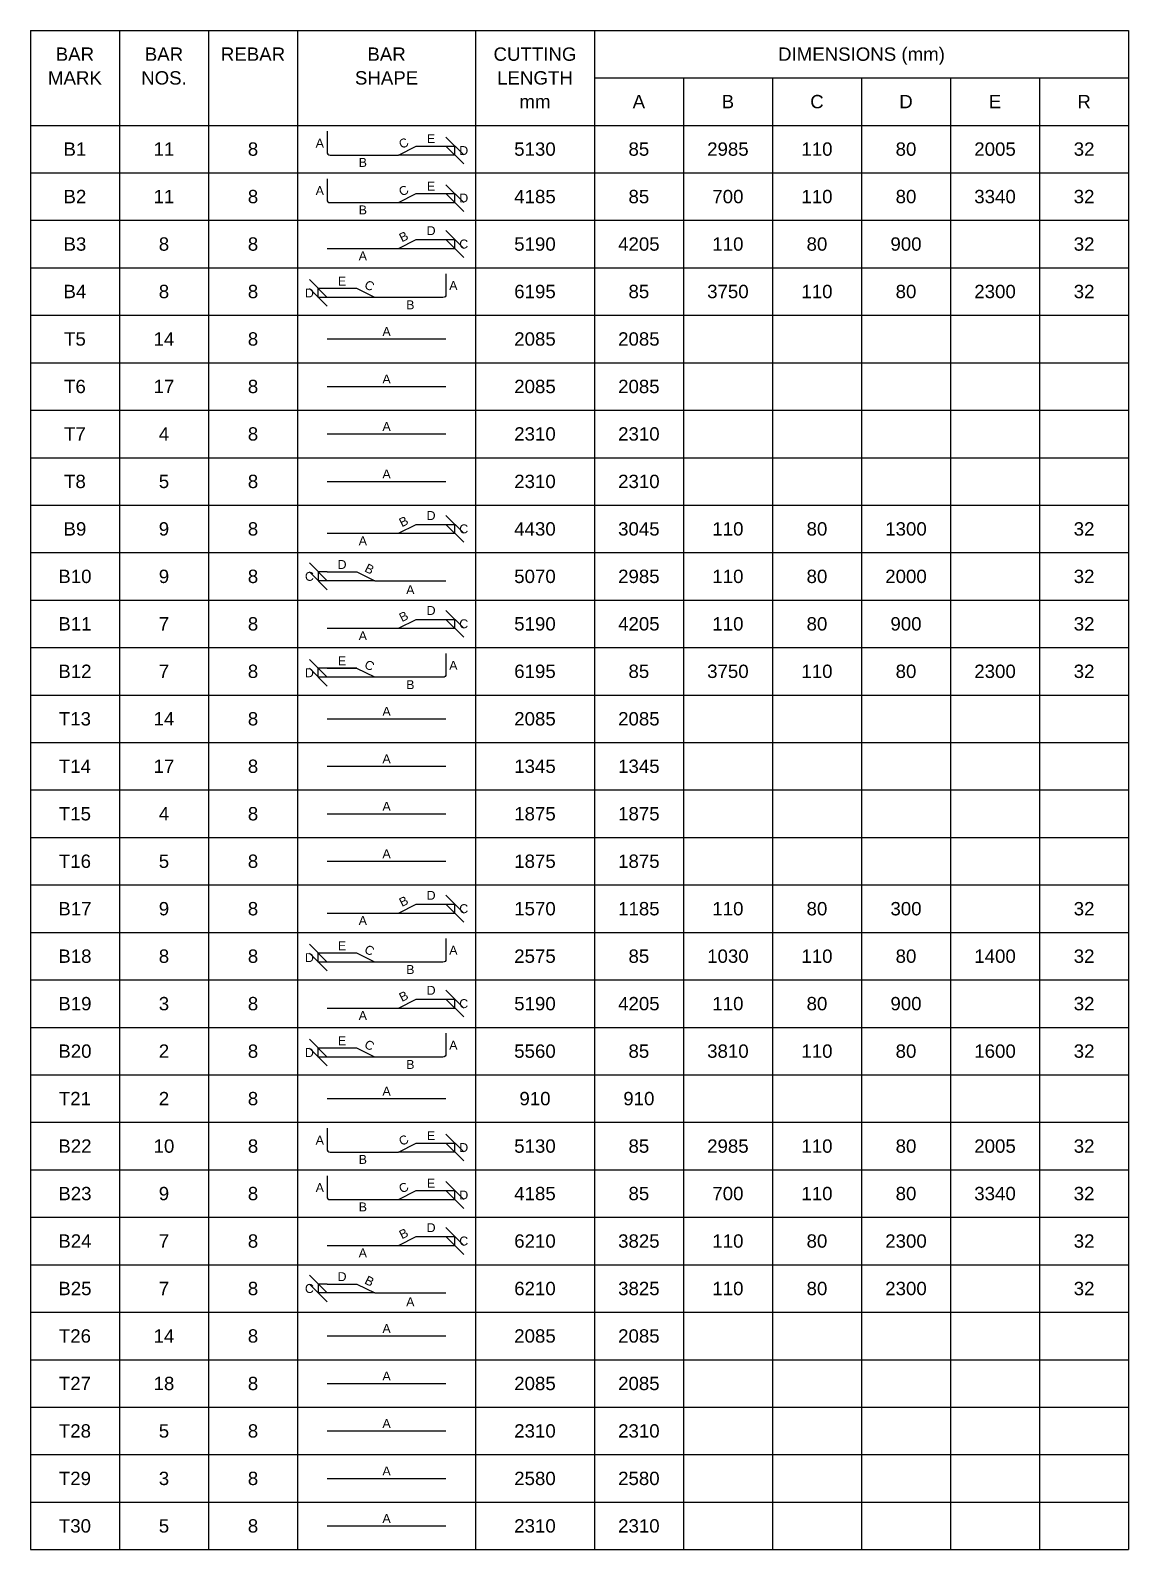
# Model space of a CAD drawing. Header units: inches. Extents: x -816171 to 9366335, y -450961 to 689132.
# Drawn here: x 7983312 to 8001812, y 255679 to 281279 of the extents above; entities that cross this region are included whole.
import ezdxf
from ezdxf.enums import TextEntityAlignment as Align

# ---------------------------------------------------------------- set-up
doc = ezdxf.new("R2010")
doc.units = ezdxf.units.IN
doc.header["$MEASUREMENT"] = 0
for name, color, linetype in [('Dimension', 31, 'Continuous'), ('Reinforcement', 130, 'Continuous'), ('Schedule Header', 4, 'Continuous'), ('Schedule Line', 60, 'Continuous'), ('Text', 31, 'Continuous')]:
    doc.layers.add(name, color=color, linetype=linetype)
doc.styles.add('SC-BBS1', font='SansSerif')
doc.styles.get("Standard").update_dxf_attribs({"font": 'txt.shx'})
doc.dimstyles.new('SCBBSDim', dxfattribs={"dimtxt": 225, "dimasz": 0.18, "dimexe": 0, "dimexo": 0, "dimgap": 0, "dimtad": 1, "dimtoh": 1, "dimdec": 0, "dimzin": 0, "dimdsep": 46, "dimtxsty": 'Standard', "dimtsz": 150, "dimcen": 0.09, "dimclrd": 8, "dimclre": 8, "dimclrt": 3, "dimadec": 0, "dimazin": 0, "dimtfac": 1, "dimtdec": 0, "dimtix": 1, "dimtofl": 0, "dimtmove": 0, "dimatfit": 3, "dimfxl": 1, "dimtolj": 1, "dimtzin": 0, "dimarcsym": 0})

# ---------------------------------------------------------------- blocks, each defined once
blk = doc.blocks.new('*D3113')
at = {"layer": 'DEFPOINTS', "color": 0, "transparency": 16777216}
for p in [(7989812, 279329), (7990462, 279329), (7989512, 279179)]:
    blk.add_point(p, dxfattribs=at)
at = {"layer": 'Dimension', "color": 8, "lineweight": -2, "transparency": 16777216}
for p, q in [((7989812, 279329), (7990462, 279329)), ((7990612, 279179), (7990312, 279479)), ((7990612, 279029), (7990312, 279329)), ((7990462, 279179), (7990462, 279329)), ((7989512, 279179), (7990462, 279179))]:
    blk.add_line(p, q, dxfattribs=at)
blk = doc.blocks.new('*D3114')
at = {"layer": 'DEFPOINTS', "color": 0, "transparency": 16777216}
for p in [(7989812, 278529), (7990462, 278529), (7989512, 278379)]:
    blk.add_point(p, dxfattribs=at)
at = {"layer": 'Dimension', "color": 8, "lineweight": -2, "transparency": 16777216}
for p, q in [((7989812, 278529), (7990462, 278529)), ((7990612, 278379), (7990312, 278679)), ((7990612, 278229), (7990312, 278529)), ((7990462, 278379), (7990462, 278529)), ((7989512, 278379), (7990462, 278379))]:
    blk.add_line(p, q, dxfattribs=at)
blk = doc.blocks.new('*D3136')
at = {"layer": 'DEFPOINTS', "color": 0, "transparency": 16777216}
for p in [(7989512, 277604), (7989812, 277754), (7990462, 277754)]:
    blk.add_point(p, dxfattribs=at)
at = {"layer": 'Dimension', "color": 8, "lineweight": -2, "transparency": 16777216}
for p, q in [((7990612, 277604), (7990312, 277904)), ((7989512, 277604), (7990462, 277604)), ((7989812, 277754), (7990462, 277754)), ((7990612, 277454), (7990312, 277754)), ((7990462, 277604), (7990462, 277754))]:
    blk.add_line(p, q, dxfattribs=at)
blk = doc.blocks.new('*D3137')
at = {"layer": 'DEFPOINTS', "color": 0, "transparency": 16777216}
for p in [(7988162, 276929), (7988812, 276929), (7989112, 276779)]:
    blk.add_point(p, dxfattribs=at)
at = {"layer": 'Dimension', "color": 8, "lineweight": -2, "transparency": 16777216}
for p, q in [((7988312, 276779), (7988012, 277079)), ((7988312, 276629), (7988012, 276929)), ((7988812, 276929), (7988162, 276929)), ((7988162, 276779), (7988162, 276929)), ((7989112, 276779), (7988162, 276779))]:
    blk.add_line(p, q, dxfattribs=at)
blk = doc.blocks.new('*D3138')
at = {"layer": 'DEFPOINTS', "color": 0, "transparency": 16777216}
for p in [(7989812, 272954), (7990462, 272954), (7989512, 272804)]:
    blk.add_point(p, dxfattribs=at)
at = {"layer": 'Dimension', "color": 8, "lineweight": -2, "transparency": 16777216}
for p, q in [((7989812, 272954), (7990462, 272954)), ((7990612, 272804), (7990312, 273104)), ((7990612, 272654), (7990312, 272954)), ((7990462, 272804), (7990462, 272954)), ((7989512, 272804), (7990462, 272804))]:
    blk.add_line(p, q, dxfattribs=at)
blk = doc.blocks.new('*D3139')
at = {"layer": 'DEFPOINTS', "color": 0, "transparency": 16777216}
for p in [(7988312, 272154), (7988162, 272004), (7989112, 272004)]:
    blk.add_point(p, dxfattribs=at)
at = {"layer": 'Dimension', "color": 8, "lineweight": -2, "transparency": 16777216}
for p, q in [((7988312, 272004), (7988012, 272304)), ((7988312, 271854), (7988012, 272154)), ((7988312, 272154), (7988162, 272154)), ((7988162, 272154), (7988162, 272004)), ((7989112, 272004), (7988162, 272004))]:
    blk.add_line(p, q, dxfattribs=at)
blk = doc.blocks.new('*D3140')
at = {"layer": 'DEFPOINTS', "color": 0, "transparency": 16777216}
for p in [(7989512, 271204), (7989812, 271354), (7990462, 271354)]:
    blk.add_point(p, dxfattribs=at)
at = {"layer": 'Dimension', "color": 8, "lineweight": -2, "transparency": 16777216}
for p, q in [((7990612, 271204), (7990312, 271504)), ((7989512, 271204), (7990462, 271204)), ((7989812, 271354), (7990462, 271354)), ((7990612, 271054), (7990312, 271354)), ((7990462, 271204), (7990462, 271354))]:
    blk.add_line(p, q, dxfattribs=at)
blk = doc.blocks.new('*D3010')
at = {"layer": 'DEFPOINTS', "color": 0, "transparency": 16777216}
for p in [(7988162, 270529), (7988812, 270529), (7989112, 270379)]:
    blk.add_point(p, dxfattribs=at)
at = {"layer": 'Dimension', "color": 8, "lineweight": -2, "transparency": 16777216}
for p, q in [((7988312, 270379), (7988012, 270679)), ((7988312, 270229), (7988012, 270529)), ((7988812, 270529), (7988162, 270529)), ((7988162, 270379), (7988162, 270529)), ((7989112, 270379), (7988162, 270379))]:
    blk.add_line(p, q, dxfattribs=at)
blk = doc.blocks.new('*D3011')
at = {"layer": 'DEFPOINTS', "color": 0, "transparency": 16777216}
for p in [(7989812, 266554), (7990462, 266554), (7989512, 266404)]:
    blk.add_point(p, dxfattribs=at)
at = {"layer": 'Dimension', "color": 8, "lineweight": -2, "transparency": 16777216}
for p, q in [((7989812, 266554), (7990462, 266554)), ((7990612, 266404), (7990312, 266704)), ((7990612, 266254), (7990312, 266554)), ((7990462, 266404), (7990462, 266554)), ((7989512, 266404), (7990462, 266404))]:
    blk.add_line(p, q, dxfattribs=at)
blk = doc.blocks.new('*D3012')
at = {"layer": 'DEFPOINTS', "color": 0, "transparency": 16777216}
for p in [(7988162, 265729), (7988812, 265729), (7989112, 265579)]:
    blk.add_point(p, dxfattribs=at)
at = {"layer": 'Dimension', "color": 8, "lineweight": -2, "transparency": 16777216}
for p, q in [((7988312, 265579), (7988012, 265879)), ((7988312, 265429), (7988012, 265729)), ((7988812, 265729), (7988162, 265729)), ((7988162, 265579), (7988162, 265729)), ((7989112, 265579), (7988162, 265579))]:
    blk.add_line(p, q, dxfattribs=at)
blk = doc.blocks.new('*D3013')
at = {"layer": 'DEFPOINTS', "color": 0, "transparency": 16777216}
for p in [(7989512, 264804), (7989812, 264954), (7990462, 264954)]:
    blk.add_point(p, dxfattribs=at)
at = {"layer": 'Dimension', "color": 8, "lineweight": -2, "transparency": 16777216}
for p, q in [((7990612, 264804), (7990312, 265104)), ((7989512, 264804), (7990462, 264804)), ((7989812, 264954), (7990462, 264954)), ((7990612, 264654), (7990312, 264954)), ((7990462, 264804), (7990462, 264954))]:
    blk.add_line(p, q, dxfattribs=at)
blk = doc.blocks.new('*D3014')
at = {"layer": 'DEFPOINTS', "color": 0, "transparency": 16777216}
for p in [(7988162, 264129), (7988812, 264129), (7989112, 263979)]:
    blk.add_point(p, dxfattribs=at)
at = {"layer": 'Dimension', "color": 8, "lineweight": -2, "transparency": 16777216}
for p, q in [((7988312, 263979), (7988012, 264279)), ((7988312, 263829), (7988012, 264129)), ((7988812, 264129), (7988162, 264129)), ((7988162, 263979), (7988162, 264129)), ((7989112, 263979), (7988162, 263979))]:
    blk.add_line(p, q, dxfattribs=at)
blk = doc.blocks.new('*D3015')
at = {"layer": 'DEFPOINTS', "color": 0, "transparency": 16777216}
for p in [(7989812, 262529), (7990462, 262529), (7989512, 262379)]:
    blk.add_point(p, dxfattribs=at)
at = {"layer": 'Dimension', "color": 8, "lineweight": -2, "transparency": 16777216}
for p, q in [((7990612, 262379), (7990312, 262679)), ((7989812, 262529), (7990462, 262529)), ((7990612, 262229), (7990312, 262529)), ((7990462, 262379), (7990462, 262529)), ((7989512, 262379), (7990462, 262379))]:
    blk.add_line(p, q, dxfattribs=at)
blk = doc.blocks.new('*D3016')
at = {"layer": 'DEFPOINTS', "color": 0, "transparency": 16777216}
for p in [(7989812, 261729), (7990462, 261729), (7989512, 261579)]:
    blk.add_point(p, dxfattribs=at)
at = {"layer": 'Dimension', "color": 8, "lineweight": -2, "transparency": 16777216}
for p, q in [((7989812, 261729), (7990462, 261729)), ((7990612, 261579), (7990312, 261879)), ((7990612, 261429), (7990312, 261729)), ((7990462, 261579), (7990462, 261729)), ((7989512, 261579), (7990462, 261579))]:
    blk.add_line(p, q, dxfattribs=at)
blk = doc.blocks.new('*D3017')
at = {"layer": 'DEFPOINTS', "color": 0, "transparency": 16777216}
for p in [(7989812, 260954), (7990462, 260954), (7989512, 260804)]:
    blk.add_point(p, dxfattribs=at)
at = {"layer": 'Dimension', "color": 8, "lineweight": -2, "transparency": 16777216}
for p, q in [((7989812, 260954), (7990462, 260954)), ((7990612, 260804), (7990312, 261104)), ((7990612, 260654), (7990312, 260954)), ((7990462, 260804), (7990462, 260954)), ((7989512, 260804), (7990462, 260804))]:
    blk.add_line(p, q, dxfattribs=at)
blk = doc.blocks.new('*D3018')
at = {"layer": 'DEFPOINTS', "color": 0, "transparency": 16777216}
for p in [(7988312, 260154), (7988162, 260004), (7989112, 260004)]:
    blk.add_point(p, dxfattribs=at)
at = {"layer": 'Dimension', "color": 8, "lineweight": -2, "transparency": 16777216}
for p, q in [((7988312, 260004), (7988012, 260304)), ((7988312, 259854), (7988012, 260154)), ((7988312, 260154), (7988162, 260154)), ((7988162, 260154), (7988162, 260004)), ((7989112, 260004), (7988162, 260004))]:
    blk.add_line(p, q, dxfattribs=at)

msp = doc.modelspace()

# ---------------------------------------------------------------- linework, layer by layer
at = {"layer": 'Reinforcement'}
for points in [[(7988312.23604, 279578.77449), (7988312.23604, 279228.77449, 0.5), (7988362.23604, 279178.77449), (7989512.23604, 279178.77449), (7989812.23604, 279328.77449), (7990312.23604, 279328.77449)], [(7988312.23604, 278778.77449), (7988312.23604, 278428.77449, 0.5), (7988362.23604, 278378.77449), (7989512.23604, 278378.77449), (7989812.23604, 278528.77449), (7990312.23604, 278528.77449)], [(7990312.23604, 277178.77449), (7990312.23604, 276828.77449, -0.5), (7990262.23604, 276778.77449), (7989112.23604, 276778.77449), (7988812.23604, 276928.77449), (7988312.23604, 276928.77449)], [(7990312.23604, 270778.77449), (7990312.23604, 270428.77449, -0.5), (7990262.23604, 270378.77449), (7989112.23604, 270378.77449), (7988812.23604, 270528.77449), (7988312.23604, 270528.77449)], [(7990312.23604, 265978.77449), (7990312.23604, 265628.77449, -0.5), (7990262.23604, 265578.77449), (7989112.23604, 265578.77449), (7988812.23604, 265728.77449), (7988312.23604, 265728.77449)], [(7990312.23604, 264378.77449), (7990312.23604, 264028.77449, -0.5), (7990262.23604, 263978.77449), (7989112.23604, 263978.77449), (7988812.23604, 264128.77449), (7988312.23604, 264128.77449)], [(7988312.23604, 262778.77449), (7988312.23604, 262428.77449, 0.5), (7988362.23604, 262378.77449), (7989512.23604, 262378.77449), (7989812.23604, 262528.77449), (7990312.23604, 262528.77449)], [(7988312.23604, 261978.77449), (7988312.23604, 261628.77449, 0.5), (7988362.23604, 261578.77449), (7989512.23604, 261578.77449), (7989812.23604, 261728.77449), (7990312.23604, 261728.77449)]]:
    msp.add_lwpolyline(points, format="xyb", dxfattribs=at)
for points in [[(7988312.23604, 277603.77449), (7989512.23604, 277603.77449), (7989812.23604, 277753.77449), (7990312.23604, 277753.77449)], [(7988312.23604, 276078.77449), (7990312.23604, 276078.77449)], [(7988312.23604, 275278.77449), (7990312.23604, 275278.77449)], [(7988312.23604, 274478.77449), (7990312.23604, 274478.77449)], [(7988312.23604, 273678.77449), (7990312.23604, 273678.77449)], [(7988312.23604, 272803.77449), (7989512.23604, 272803.77449), (7989812.23604, 272953.77449), (7990312.23604, 272953.77449)], [(7988312.23604, 272153.77449), (7988812.23604, 272153.77449), (7989112.23604, 272003.77449), (7990312.23604, 272003.77449)], [(7988312.23604, 271203.77449), (7989512.23604, 271203.77449), (7989812.23604, 271353.77449), (7990312.23604, 271353.77449)], [(7988312.23604, 269678.77449), (7990312.23604, 269678.77449)], [(7988312.23604, 268878.77449), (7990312.23604, 268878.77449)], [(7988312.23604, 268078.77449), (7990312.23604, 268078.77449)], [(7988312.23604, 267278.77449), (7990312.23604, 267278.77449)], [(7988312.23604, 266403.77449), (7989512.23604, 266403.77449), (7989812.23604, 266553.77449), (7990312.23604, 266553.77449)], [(7988312.23604, 264803.77449), (7989512.23604, 264803.77449), (7989812.23604, 264953.77449), (7990312.23604, 264953.77449)], [(7988312.23604, 263278.77449), (7990312.23604, 263278.77449)], [(7988312.23604, 260803.77449), (7989512.23604, 260803.77449), (7989812.23604, 260953.77449), (7990312.23604, 260953.77449)], [(7988312.23604, 260153.77449), (7988812.23604, 260153.77449), (7989112.23604, 260003.77449), (7990312.23604, 260003.77449)], [(7988312.23604, 259278.77449), (7990312.23604, 259278.77449)], [(7988312.23604, 258478.77449), (7990312.23604, 258478.77449)], [(7988312.23604, 257678.77449), (7990312.23604, 257678.77449)], [(7988312.23604, 256878.77449), (7990312.23604, 256878.77449)], [(7988312.23604, 256078.77449), (7990312.23604, 256078.77449)]]:
    msp.add_lwpolyline(points, dxfattribs=at)
at = {"layer": 'Schedule Line'}
for p, q in [((7983312.23604, 281278.77449), (8001812.23604, 281278.77449)), ((7983312.23604, 281278.77449), (7983312.23604, 255678.77449)), ((7983312.23604, 281278.77449), (7983312.23604, 255678.77449)), ((7984812.23604, 281278.77449), (7984812.23604, 255678.77449)), ((7986312.23604, 281278.77449), (7986312.23604, 255678.77449)), ((7987812.23604, 281278.77449), (7987812.23604, 255678.77449)), ((7990812.23604, 281278.77449), (7990812.23604, 255678.77449)), ((7992812.23604, 281278.77449), (7992812.23604, 255678.77449)), ((8001812.23604, 281278.77449), (8001812.23604, 255678.77449)), ((7992812.23604, 280478.77449), (8001812.23604, 280478.77449)), ((7994312.23604, 280478.77449), (7994312.23604, 255678.77449)), ((7995812.23604, 280478.77449), (7995812.23604, 255678.77449)), ((7997312.23604, 280478.77449), (7997312.23604, 255678.77449)), ((7998812.23604, 280478.77449), (7998812.23604, 255678.77449)), ((8000312.23604, 280478.77449), (8000312.23604, 255678.77449)), ((7983312.23604, 279678.77449), (8001812.23604, 279678.77449)), ((7983312.23604, 278878.77449), (8001812.23604, 278878.77449)), ((7983312.23604, 278078.77449), (8001812.23604, 278078.77449)), ((7983312.23604, 277278.77449), (8001812.23604, 277278.77449)), ((7983312.23604, 276478.77449), (8001812.23604, 276478.77449)), ((7983312.23604, 275678.77449), (8001812.23604, 275678.77449)), ((7983312.23604, 274878.77449), (8001812.23604, 274878.77449)), ((7983312.23604, 274078.77449), (8001812.23604, 274078.77449)), ((7983312.23604, 273278.77449), (8001812.23604, 273278.77449)), ((7983312.23604, 273278.77449), (8001812.23604, 273278.77449)), ((7983312.23604, 272478.77449), (8001812.23604, 272478.77449)), ((7983312.23604, 271678.77449), (8001812.23604, 271678.77449)), ((7983312.23604, 270878.77449), (8001812.23604, 270878.77449)), ((7983312.23604, 270078.77449), (8001812.23604, 270078.77449)), ((7983312.23604, 269278.77449), (8001812.23604, 269278.77449)), ((7983312.23604, 268478.77449), (8001812.23604, 268478.77449)), ((7983312.23604, 267678.77449), (8001812.23604, 267678.77449)), ((7983312.23604, 266878.77449), (8001812.23604, 266878.77449)), ((7983312.23604, 266878.77449), (8001812.23604, 266878.77449)), ((7983312.23604, 266078.77449), (8001812.23604, 266078.77449)), ((7983312.23604, 265278.77449), (8001812.23604, 265278.77449)), ((7983312.23604, 264478.77449), (8001812.23604, 264478.77449)), ((7983312.23604, 263678.77449), (8001812.23604, 263678.77449)), ((7983312.23604, 262878.77449), (8001812.23604, 262878.77449)), ((7983312.23604, 262878.77449), (8001812.23604, 262878.77449)), ((7983312.23604, 262078.77449), (8001812.23604, 262078.77449)), ((7983312.23604, 261278.77449), (8001812.23604, 261278.77449)), ((7983312.23604, 260478.77449), (8001812.23604, 260478.77449)), ((7983312.23604, 259678.77449), (8001812.23604, 259678.77449)), ((7983312.23604, 258878.77449), (8001812.23604, 258878.77449)), ((7983312.23604, 258078.77449), (8001812.23604, 258078.77449)), ((7983312.23604, 257278.77449), (8001812.23604, 257278.77449)), ((7983312.23604, 256478.77449), (8001812.23604, 256478.77449)), ((7983312.23604, 255678.77449), (8001812.23604, 255678.77449))]:
    msp.add_line(p, q, dxfattribs=at)

# ---------------------------------------------------------------- texts
at = {"layer": 'Dimension', "style": 'SC-BBS1'}
for s, p in [('A', (7988187.23604, 279378.77449)), ('E', (7990062.23604, 279453.77449)), ('D', (7990612.23604, 279253.77449)), ('B', (7988912.23604, 279053.77449)), ('A', (7988187.23604, 278578.77449)), ('E', (7990062.23604, 278653.77449)), ('D', (7990612.23604, 278453.77449)), ('B', (7988912.23604, 278253.77449)), ('D', (7990062.23604, 277903.77449)), ('A', (7988912.23604, 277478.77449)), ('C', (7990612.23604, 277678.77449)), ('E', (7988562.23604, 277053.77449)), ('A', (7990437.23604, 276978.77449)), ('D', (7988012.23604, 276853.77449)), ('B', (7989712.23604, 276653.77449)), ('A', (7989312.23604, 276203.77449)), ('A', (7989312.23604, 275403.77449)), ('A', (7989312.23604, 274603.77449)), ('A', (7989312.23604, 273803.77449)), ('D', (7990062.23604, 273103.77449)), ('C', (7990612.23604, 272878.77449)), ('A', (7988912.23604, 272678.77449)), ('C', (7988012.23604, 272078.77449)), ('D', (7988562.23604, 272278.77449)), ('A', (7989712.23604, 271853.77449)), ('D', (7990062.23604, 271503.77449)), ('A', (7988912.23604, 271078.77449)), ('C', (7990612.23604, 271278.77449)), ('E', (7988562.23604, 270653.77449)), ('A', (7990437.23604, 270578.77449)), ('D', (7988012.23604, 270453.77449)), ('B', (7989712.23604, 270253.77449)), ('A', (7989312.23604, 269803.77449)), ('A', (7989312.23604, 269003.77449)), ('A', (7989312.23604, 268203.77449)), ('A', (7989312.23604, 267403.77449)), ('D', (7990062.23604, 266703.77449)), ('C', (7990612.23604, 266478.77449)), ('A', (7988912.23604, 266278.77449)), ('D', (7988012.23604, 265653.77449)), ('E', (7988562.23604, 265853.77449)), ('A', (7990437.23604, 265778.77449)), ('B', (7989712.23604, 265453.77449)), ('D', (7990062.23604, 265103.77449)), ('A', (7988912.23604, 264678.77449)), ('C', (7990612.23604, 264878.77449)), ('E', (7988562.23604, 264253.77449)), ('A', (7990437.23604, 264178.77449)), ('D', (7988012.23604, 264053.77449)), ('B', (7989712.23604, 263853.77449)), ('A', (7989312.23604, 263403.77449)), ('E', (7990062.23604, 262653.77449)), ('A', (7988187.23604, 262578.77449)), ('D', (7990612.23604, 262453.77449)), ('B', (7988912.23604, 262253.77449)), ('E', (7990062.23604, 261853.77449)), ('A', (7988187.23604, 261778.77449)), ('D', (7990612.23604, 261653.77449)), ('B', (7988912.23604, 261453.77449)), ('D', (7990062.23604, 261103.77449)), ('C', (7990612.23604, 260878.77449)), ('A', (7988912.23604, 260678.77449)), ('D', (7988562.23604, 260278.77449)), ('C', (7988012.23604, 260078.77449)), ('A', (7989712.23604, 259853.77449)), ('A', (7989312.23604, 259403.77449)), ('A', (7989312.23604, 258603.77449)), ('A', (7989312.23604, 257803.77449)), ('A', (7989312.23604, 257003.77449)), ('A', (7989312.23604, 256203.77449))]:
    msp.add_text(s, height=150, dxfattribs=at).set_placement(p, align=Align.MIDDLE_CENTER)
for s, rotation, p in [('C', 26.565051177, (7989599.73604, 279378.77449)), ('C', 26.565051177, (7989599.73604, 278578.77449)), ('B', 26.565051177, (7989599.73604, 277803.77449)), ('C', -26.565051177, (7989024.73604, 276978.77449)), ('B', 26.565051177, (7989599.73604, 273003.77449)), ('B', -26.565051177, (7989024.73604, 272203.77449)), ('B', 26.565051177, (7989599.73604, 271403.77449)), ('C', -26.565051177, (7989024.73604, 270578.77449)), ('B', 26.565051177, (7989599.73604, 266603.77449)), ('C', -26.565051177, (7989024.73604, 265778.77449)), ('B', 26.565051177, (7989599.73604, 265003.77449)), ('C', -26.565051177, (7989024.73604, 264178.77449)), ('C', 26.565051177, (7989599.73604, 262578.77449)), ('C', 26.565051177, (7989599.73604, 261778.77449)), ('B', 26.565051177, (7989599.73604, 261003.77449)), ('B', -26.565051177, (7989024.73604, 260203.77449))]:
    msp.add_text(s, height=150, rotation=rotation, dxfattribs=at).set_placement(p, align=Align.MIDDLE_CENTER)
at = {"layer": 'Schedule Header', "style": 'SC-BBS1'}
for s, p in [('BAR', (7984062.23604, 280878.77449)), ('BAR', (7985562.23604, 280878.77449)), ('REBAR', (7987062.23604, 280878.77449)), ('BAR', (7989312.23604, 280878.77449)), ('CUTTING', (7991812.23604, 280878.77449)), ('DIMENSIONS (mm)', (7997312.23604, 280878.77449)), ('MARK', (7984062.23604, 280478.77449)), ('NOS.', (7985562.23604, 280478.77449)), ('SHAPE', (7989312.23604, 280478.77449)), ('LENGTH', (7991812.23604, 280478.77449)), ('mm', (7991812.23604, 280078.77449)), ('A', (7993562.23604, 280078.77449)), ('B', (7995062.23604, 280078.77449)), ('C', (7996562.23604, 280078.77449)), ('D', (7998062.23604, 280078.77449)), ('E', (7999562.23604, 280078.77449)), ('R', (8001062.23604, 280078.77449))]:
    msp.add_text(s, height=225, dxfattribs=at).set_placement(p, align=Align.MIDDLE_CENTER)
at = {"layer": 'Text', "style": 'SC-BBS1'}
for s, p in [('B1', (7984062.23604, 279278.77449)), ('11', (7985562.23604, 279278.77449)), ('8', (7987062.23604, 279278.77449)), ('5130', (7991812.23604, 279278.77449)), ('85', (7993562.23604, 279278.77449)), ('2985', (7995062.23604, 279278.77449)), ('110', (7996562.23604, 279278.77449)), ('80', (7998062.23604, 279278.77449)), ('2005', (7999562.23604, 279278.77449)), ('32', (8001062.23604, 279278.77449)), ('B2', (7984062.23604, 278478.77449)), ('11', (7985562.23604, 278478.77449)), ('8', (7987062.23604, 278478.77449)), ('4185', (7991812.23604, 278478.77449)), ('85', (7993562.23604, 278478.77449)), ('700', (7995062.23604, 278478.77449)), ('110', (7996562.23604, 278478.77449)), ('80', (7998062.23604, 278478.77449)), ('3340', (7999562.23604, 278478.77449)), ('32', (8001062.23604, 278478.77449)), ('B3', (7984062.23604, 277678.77449)), ('8', (7985562.23604, 277678.77449)), ('8', (7987062.23604, 277678.77449)), ('5190', (7991812.23604, 277678.77449)), ('4205', (7993562.23604, 277678.77449)), ('110', (7995062.23604, 277678.77449)), ('80', (7996562.23604, 277678.77449)), ('900', (7998062.23604, 277678.77449)), ('32', (8001062.23604, 277678.77449)), ('8', (7985562.23604, 276878.77449)), ('8', (7987062.23604, 276878.77449)), ('6195', (7991812.23604, 276878.77449)), ('85', (7993562.23604, 276878.77449)), ('3750', (7995062.23604, 276878.77449)), ('110', (7996562.23604, 276878.77449)), ('80', (7998062.23604, 276878.77449)), ('2300', (7999562.23604, 276878.77449)), ('32', (8001062.23604, 276878.77449)), ('B4', (7984062.23604, 276878.77449)), ('T5', (7984062.23604, 276078.77449)), ('14', (7985562.23604, 276078.77449)), ('8', (7987062.23604, 276078.77449)), ('2085', (7991812.23604, 276078.77449)), ('2085', (7993562.23604, 276078.77449)), ('T6', (7984062.23604, 275278.77449)), ('17', (7985562.23604, 275278.77449)), ('8', (7987062.23604, 275278.77449)), ('2085', (7991812.23604, 275278.77449)), ('2085', (7993562.23604, 275278.77449)), ('T7', (7984062.23604, 274478.77449)), ('4', (7985562.23604, 274478.77449)), ('8', (7987062.23604, 274478.77449)), ('2310', (7991812.23604, 274478.77449)), ('2310', (7993562.23604, 274478.77449)), ('T8', (7984062.23604, 273678.77449)), ('5', (7985562.23604, 273678.77449)), ('8', (7987062.23604, 273678.77449)), ('2310', (7991812.23604, 273678.77449)), ('2310', (7993562.23604, 273678.77449)), ('B9', (7984062.23604, 272878.77449)), ('9', (7985562.23604, 272878.77449)), ('8', (7987062.23604, 272878.77449)), ('4430', (7991812.23604, 272878.77449)), ('3045', (7993562.23604, 272878.77449)), ('110', (7995062.23604, 272878.77449)), ('80', (7996562.23604, 272878.77449)), ('1300', (7998062.23604, 272878.77449)), ('32', (8001062.23604, 272878.77449)), ('B10', (7984062.23604, 272078.77449)), ('9', (7985562.23604, 272078.77449)), ('8', (7987062.23604, 272078.77449)), ('5070', (7991812.23604, 272078.77449)), ('2985', (7993562.23604, 272078.77449)), ('110', (7995062.23604, 272078.77449)), ('80', (7996562.23604, 272078.77449)), ('2000', (7998062.23604, 272078.77449)), ('32', (8001062.23604, 272078.77449)), ('B11', (7984062.23604, 271278.77449)), ('7', (7985562.23604, 271278.77449)), ('8', (7987062.23604, 271278.77449)), ('5190', (7991812.23604, 271278.77449)), ('4205', (7993562.23604, 271278.77449)), ('110', (7995062.23604, 271278.77449)), ('80', (7996562.23604, 271278.77449)), ('900', (7998062.23604, 271278.77449)), ('32', (8001062.23604, 271278.77449)), ('B12', (7984062.23604, 270478.77449)), ('8', (7987062.23604, 270478.77449)), ('6195', (7991812.23604, 270478.77449)), ('85', (7993562.23604, 270478.77449)), ('3750', (7995062.23604, 270478.77449)), ('110', (7996562.23604, 270478.77449)), ('80', (7998062.23604, 270478.77449)), ('2300', (7999562.23604, 270478.77449)), ('32', (8001062.23604, 270478.77449)), ('7', (7985562.23604, 270478.77449)), ('T13', (7984062.23604, 269678.77449)), ('14', (7985562.23604, 269678.77449)), ('8', (7987062.23604, 269678.77449)), ('2085', (7991812.23604, 269678.77449)), ('2085', (7993562.23604, 269678.77449)), ('T14', (7984062.23604, 268878.77449)), ('17', (7985562.23604, 268878.77449)), ('8', (7987062.23604, 268878.77449)), ('1345', (7991812.23604, 268878.77449)), ('1345', (7993562.23604, 268878.77449)), ('T15', (7984062.23604, 268078.77449)), ('4', (7985562.23604, 268078.77449)), ('8', (7987062.23604, 268078.77449)), ('1875', (7991812.23604, 268078.77449)), ('1875', (7993562.23604, 268078.77449)), ('T16', (7984062.23604, 267278.77449)), ('5', (7985562.23604, 267278.77449)), ('8', (7987062.23604, 267278.77449)), ('1875', (7991812.23604, 267278.77449)), ('1875', (7993562.23604, 267278.77449)), ('B17', (7984062.23604, 266478.77449)), ('9', (7985562.23604, 266478.77449)), ('8', (7987062.23604, 266478.77449)), ('1570', (7991812.23604, 266478.77449)), ('1185', (7993562.23604, 266478.77449)), ('110', (7995062.23604, 266478.77449)), ('80', (7996562.23604, 266478.77449)), ('300', (7998062.23604, 266478.77449)), ('32', (8001062.23604, 266478.77449)), ('B18', (7984062.23604, 265678.77449)), ('8', (7985562.23604, 265678.77449)), ('8', (7987062.23604, 265678.77449)), ('2575', (7991812.23604, 265678.77449)), ('85', (7993562.23604, 265678.77449)), ('1030', (7995062.23604, 265678.77449)), ('110', (7996562.23604, 265678.77449)), ('80', (7998062.23604, 265678.77449)), ('1400', (7999562.23604, 265678.77449)), ('32', (8001062.23604, 265678.77449)), ('B19', (7984062.23604, 264878.77449)), ('3', (7985562.23604, 264878.77449)), ('8', (7987062.23604, 264878.77449)), ('5190', (7991812.23604, 264878.77449)), ('4205', (7993562.23604, 264878.77449)), ('110', (7995062.23604, 264878.77449)), ('80', (7996562.23604, 264878.77449)), ('900', (7998062.23604, 264878.77449)), ('32', (8001062.23604, 264878.77449)), ('B20', (7984062.23604, 264078.77449)), ('2', (7985562.23604, 264078.77449)), ('8', (7987062.23604, 264078.77449)), ('5560', (7991812.23604, 264078.77449)), ('85', (7993562.23604, 264078.77449)), ('3810', (7995062.23604, 264078.77449)), ('110', (7996562.23604, 264078.77449)), ('80', (7998062.23604, 264078.77449)), ('1600', (7999562.23604, 264078.77449)), ('32', (8001062.23604, 264078.77449)), ('T21', (7984062.23604, 263278.77449)), ('2', (7985562.23604, 263278.77449)), ('8', (7987062.23604, 263278.77449)), ('910', (7991812.23604, 263278.77449)), ('910', (7993562.23604, 263278.77449)), ('B22', (7984062.23604, 262478.77449)), ('10', (7985562.23604, 262478.77449)), ('8', (7987062.23604, 262478.77449)), ('5130', (7991812.23604, 262478.77449)), ('85', (7993562.23604, 262478.77449)), ('2985', (7995062.23604, 262478.77449)), ('110', (7996562.23604, 262478.77449)), ('80', (7998062.23604, 262478.77449)), ('2005', (7999562.23604, 262478.77449)), ('32', (8001062.23604, 262478.77449)), ('B23', (7984062.23604, 261678.77449)), ('9', (7985562.23604, 261678.77449)), ('8', (7987062.23604, 261678.77449)), ('4185', (7991812.23604, 261678.77449)), ('85', (7993562.23604, 261678.77449)), ('700', (7995062.23604, 261678.77449)), ('110', (7996562.23604, 261678.77449)), ('80', (7998062.23604, 261678.77449)), ('3340', (7999562.23604, 261678.77449)), ('32', (8001062.23604, 261678.77449)), ('B24', (7984062.23604, 260878.77449)), ('7', (7985562.23604, 260878.77449)), ('8', (7987062.23604, 260878.77449)), ('6210', (7991812.23604, 260878.77449)), ('3825', (7993562.23604, 260878.77449)), ('110', (7995062.23604, 260878.77449)), ('80', (7996562.23604, 260878.77449)), ('2300', (7998062.23604, 260878.77449)), ('32', (8001062.23604, 260878.77449)), ('B25', (7984062.23604, 260078.77449)), ('7', (7985562.23604, 260078.77449)), ('8', (7987062.23604, 260078.77449)), ('6210', (7991812.23604, 260078.77449)), ('3825', (7993562.23604, 260078.77449)), ('110', (7995062.23604, 260078.77449)), ('80', (7996562.23604, 260078.77449)), ('2300', (7998062.23604, 260078.77449)), ('32', (8001062.23604, 260078.77449)), ('T26', (7984062.23604, 259278.77449)), ('14', (7985562.23604, 259278.77449)), ('8', (7987062.23604, 259278.77449)), ('2085', (7991812.23604, 259278.77449)), ('2085', (7993562.23604, 259278.77449)), ('T27', (7984062.23604, 258478.77449)), ('18', (7985562.23604, 258478.77449)), ('8', (7987062.23604, 258478.77449)), ('2085', (7991812.23604, 258478.77449)), ('2085', (7993562.23604, 258478.77449)), ('T28', (7984062.23604, 257678.77449)), ('8', (7987062.23604, 257678.77449)), ('2310', (7991812.23604, 257678.77449)), ('2310', (7993562.23604, 257678.77449)), ('5', (7985562.23604, 257678.77449)), ('T29', (7984062.23604, 256878.77449)), ('3', (7985562.23604, 256878.77449)), ('8', (7987062.23604, 256878.77449)), ('2580', (7991812.23604, 256878.77449)), ('2580', (7993562.23604, 256878.77449)), ('T30', (7984062.23604, 256078.77449)), ('5', (7985562.23604, 256078.77449)), ('8', (7987062.23604, 256078.77449)), ('2310', (7991812.23604, 256078.77449)), ('2310', (7993562.23604, 256078.77449))]:
    msp.add_text(s, height=225, dxfattribs=at).set_placement(p, align=Align.MIDDLE_CENTER)

# ---------------------------------------------------------------- dimensions: what is measured, and where the dimension line sits
at = {"layer": 'Dimension'}
for base, p1, p2, picture, middle in [((7990462.23604, 279328.77449), (7989512.23604, 279178.77449), (7989812.23604, 279328.77449), '*D3113', (7990462.23604, 279253.77449)), ((7990462.23604, 278528.77449), (7989512.23604, 278378.77449), (7989812.23604, 278528.77449), '*D3114', (7990462.23604, 278453.77449)), ((7990462.23604, 277753.77449), (7989512.23604, 277603.77449), (7989812.23604, 277753.77449), '*D3136', (7990462.23604, 277678.77449)), ((7988162.23604, 276928.77449), (7989112.23604, 276778.77449), (7988812.23604, 276928.77449), '*D3137', (7988162.23604, 276853.77449)), ((7990462.23604, 272953.77449), (7989512.23604, 272803.77449), (7989812.23604, 272953.77449), '*D3138', (7990462.23604, 272878.77449)), ((7988162.23604, 272003.77449), (7988312.23604, 272153.77449), (7989112.23604, 272003.77449), '*D3139', (7988162.23604, 272078.77449)), ((7990462.23604, 271353.77449), (7989512.23604, 271203.77449), (7989812.23604, 271353.77449), '*D3140', (7990462.23604, 271278.77449)), ((7988162.23604, 270528.77449), (7989112.23604, 270378.77449), (7988812.23604, 270528.77449), '*D3010', (7988162.23604, 270453.77449)), ((7990462.23604, 266553.77449), (7989512.23604, 266403.77449), (7989812.23604, 266553.77449), '*D3011', (7990462.23604, 266478.77449)), ((7988162.23604, 265728.77449), (7989112.23604, 265578.77449), (7988812.23604, 265728.77449), '*D3012', (7988162.23604, 265653.77449)), ((7990462.23604, 264953.77449), (7989512.23604, 264803.77449), (7989812.23604, 264953.77449), '*D3013', (7990462.23604, 264878.77449)), ((7988162.23604, 264128.77449), (7989112.23604, 263978.77449), (7988812.23604, 264128.77449), '*D3014', (7988162.23604, 264053.77449)), ((7990462.23604, 262528.77449), (7989512.23604, 262378.77449), (7989812.23604, 262528.77449), '*D3015', (7990462.23604, 262453.77449)), ((7990462.23604, 261728.77449), (7989512.23604, 261578.77449), (7989812.23604, 261728.77449), '*D3016', (7990462.23604, 261653.77449)), ((7990462.23604, 260953.77449), (7989512.23604, 260803.77449), (7989812.23604, 260953.77449), '*D3017', (7990462.23604, 260878.77449)), ((7988162.23604, 260003.77449), (7988312.23604, 260153.77449), (7989112.23604, 260003.77449), '*D3018', (7988162.23604, 260078.77449))]:
    dim = msp.add_linear_dim(base=base, p1=p1, p2=p2, angle=90, text=' ', dimstyle='SCBBSDim', dxfattribs=at)
    dim.commit()
    dim.dimension.update_dxf_attribs({"geometry": picture, "text_midpoint": middle})

doc.saveas('drawing.dxf')
